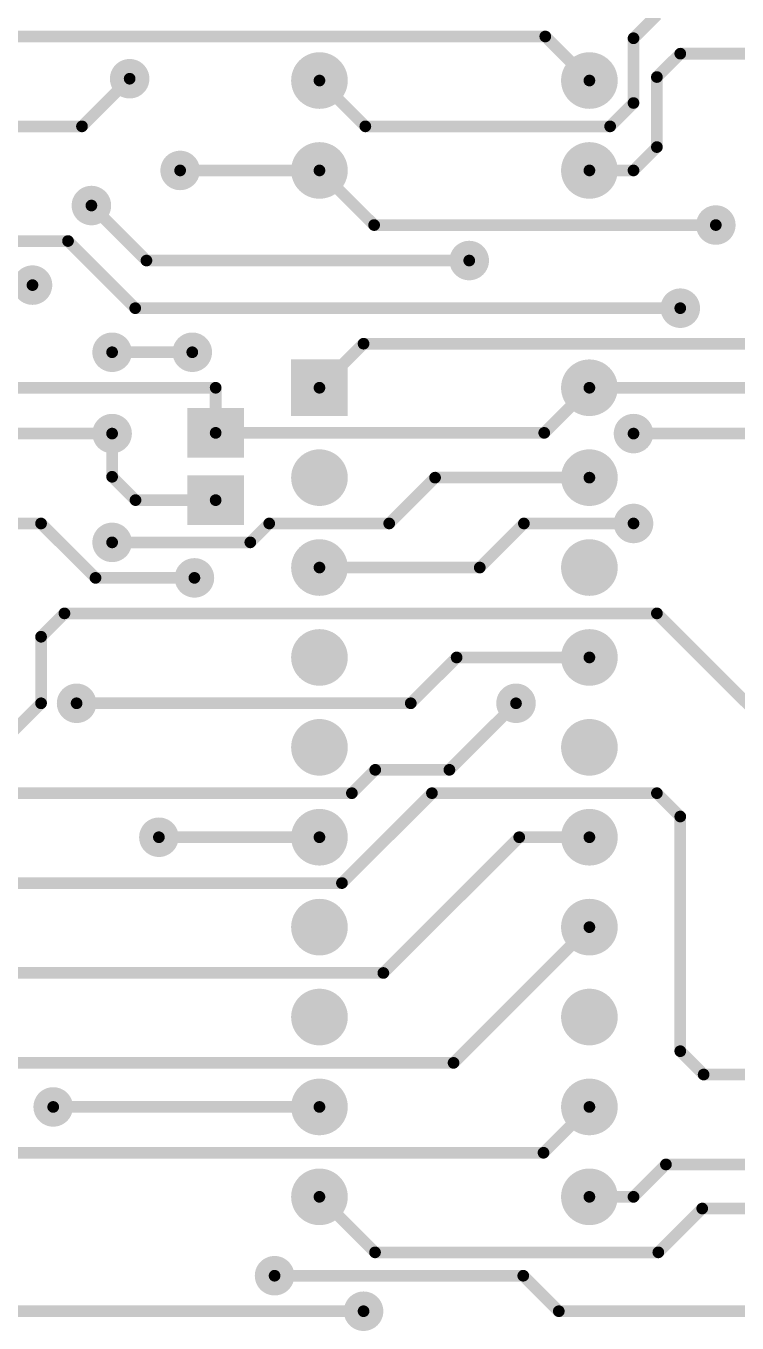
# Model space of a CAD drawing. Extents: x 0 to 107, y 0 to 143.
# Drawn here: x 49.08 to 69.15, y 32.93 to 69.58 of the extents above; entities that cross this region are included whole.
import ezdxf

# ---------------------------------------------------------------- set-up
doc = ezdxf.new("R2010")
doc.units = 0
for name, color, linetype in [('Top', 9, 'CONTINUOUS'), ('Top_Mask', 6, 'CONTINUOUS'), ('Top_Paste', 7, 'CONTINUOUS')]:
    doc.layers.add(name, color=color, linetype=linetype)

msp = doc.modelspace()

# ---------------------------------------------------------------- linework, layer by layer
at = {"layer": 'Top', "linetype": 'CONTINUOUS', "const_width": 0.33}
for points in [[(66.8854, 69.8902), (66.2254, 69.2302)], [(63.7354, 69.2802), (48.2567, 69.2802)], [(64.9804, 68.0351), (63.7354, 69.2802)], [(66.2254, 69.2302), (66.2254, 67.4003)], [(66.8854, 68.1344), (67.5454, 68.7945)], [(67.5454, 68.7945), (81.3035, 68.7945)], [(52.0027, 68.0863), (50.6567, 66.7403)], [(58.6553, 66.7403), (57.3604, 68.0351)], [(66.8854, 66.1552), (66.8854, 68.1344)], [(66.2254, 67.4003), (65.5654, 66.7403)], [(50.6567, 66.7403), (33.6904, 66.7403)], [(65.5654, 66.7403), (58.6553, 66.7403)], [(66.2254, 65.4952), (66.8854, 66.1552)], [(57.3604, 65.4952), (53.4275, 65.4952)], [(58.9034, 63.9522), (57.3604, 65.4952)], [(64.9804, 65.4952), (66.2254, 65.4952)], [(52.4769, 62.9492), (50.9227, 64.5033)], [(68.5484, 63.9522), (58.9034, 63.9522)], [(50.2627, 63.5003), (5.0467, 63.5003)], [(52.1598, 61.6032), (50.2627, 63.5003)], [(61.5884, 62.9492), (52.4769, 62.9492)], [(33.4385, 62.2552), (49.2597, 62.2552)], [(67.5454, 61.6032), (52.1598, 61.6032)], [(53.7705, 60.3582), (51.5076, 60.3582)], [(58.6054, 60.6002), (57.3604, 59.3552)], [(72.9985, 60.6002), (58.6054, 60.6002)], [(48.2567, 59.3551), (54.4304, 59.3551)], [(54.4304, 59.3551), (54.4304, 58.0802)], [(63.7055, 58.0802), (64.9804, 59.3551)], [(64.9804, 59.3551), (78.2679, 59.3551)], [(39.0875, 58.0602), (51.5076, 58.0602)], [(51.5076, 58.0602), (51.5076, 56.8402)], [(54.4304, 58.0802), (63.7055, 58.0802)], [(66.2255, 58.0602), (74.0015, 58.0602)], [(51.5076, 56.8402), (52.1676, 56.1802)], [(59.3288, 55.5202), (60.6238, 56.8151)], [(60.6238, 56.8151), (64.9804, 56.8151)], [(52.1676, 56.1802), (54.4304, 56.1802)], [(49.5017, 55.5202), (39.1654, 55.5202)], [(51.0387, 53.9832), (49.5017, 55.5202)], [(55.4085, 54.9862), (55.9424, 55.5202)], [(55.9424, 55.5202), (59.3288, 55.5202)], [(63.1306, 55.5202), (61.8856, 54.2752)], [(66.2255, 55.5202), (63.1306, 55.5202)], [(51.5077, 54.9862), (55.4085, 54.9862)], [(61.8856, 54.2752), (57.3604, 54.2752)], [(53.8307, 53.9832), (51.0387, 53.9832)], [(50.1617, 52.9802), (49.5017, 52.3202)], [(66.8854, 52.9802), (50.1617, 52.9802)], [(69.7554, 50.1102), (66.8854, 52.9802)], [(49.5017, 52.3202), (49.5017, 50.4402)], [(59.9379, 50.4402), (61.2329, 51.7352)], [(61.2329, 51.7352), (64.9804, 51.7352)], [(49.5017, 50.4402), (48.2567, 49.1951)], [(50.5047, 50.4402), (59.9379, 50.4402)], [(62.9085, 50.4402), (61.0285, 48.5602)], [(58.9354, 48.5602), (58.2754, 47.9002)], [(61.0285, 48.5602), (58.9354, 48.5602)], [(58.2754, 47.9002), (33.7356, 47.9002)], [(60.5354, 47.9002), (57.9954, 45.3602)], [(66.8854, 47.9002), (60.5354, 47.9002)], [(67.5454, 47.2401), (66.8854, 47.9002)], [(67.5454, 40.6102), (67.5454, 47.2401)], [(57.3604, 46.6551), (52.8277, 46.6552)], [(62.9992, 46.6551), (59.1642, 42.8202)], [(64.9804, 46.6551), (62.9992, 46.6551)], [(57.9954, 45.3602), (39.4932, 45.3602)], [(61.1454, 40.2802), (64.9804, 44.1152)], [(59.1642, 42.8202), (47.6217, 42.8202)], [(68.2054, 39.9502), (67.5454, 40.6102)], [(46.5277, 40.2802), (61.1454, 40.2802)], [(80.4287, 39.9502), (68.2054, 39.9502)], [(57.3604, 39.0351), (49.8447, 39.0352)], [(63.6855, 37.7402), (64.9804, 39.0351)], [(46.8707, 37.7402), (63.6855, 37.7402)], [(66.2254, 36.4952), (67.1404, 37.4102)], [(67.1404, 37.4102), (80.6185, 37.4102)], [(58.9294, 34.9262), (57.3604, 36.4952)], [(64.9804, 36.4952), (66.2254, 36.4952)], [(68.1649, 36.1652), (66.9259, 34.9262)], [(70.7504, 36.1652), (68.1649, 36.1652)], [(66.9259, 34.9262), (58.9294, 34.9262)], [(63.1135, 34.2662), (56.0934, 34.2662)], [(64.1165, 33.2632), (63.1135, 34.2662)], [(58.6054, 33.2632), (35.4445, 33.2632)], [(71.9955, 33.2632), (64.1165, 33.2632)]]:
    msp.add_lwpolyline(points, dxfattribs=at)
at = {"layer": 'Top', "linetype": 'CONTINUOUS'}
for points, const_width in [([(63.6529, 69.2802, 1), (63.8179, 69.2802, 1), (63.6529, 69.2802, 1)], 0.165), ([(63.6529, 69.2802, 1), (63.8179, 69.2802, 1), (63.6529, 69.2802, 1)], 0.165), ([(66.1429, 69.2302, 1), (66.3079, 69.2302, 1), (66.1429, 69.2302, 1)], 0.165), ([(66.1429, 69.2302, 1), (66.3079, 69.2302, 1), (66.1429, 69.2302, 1)], 0.165), ([(67.4629, 68.7945, 1), (67.6279, 68.7945, 1), (67.4629, 68.7945, 1)], 0.165), ([(67.4629, 68.7945, 1), (67.6279, 68.7945, 1), (67.4629, 68.7945, 1)], 0.165), ([(51.7487, 68.0863, 1), (52.2567, 68.0863, 1), (51.7487, 68.0863, 1)], 0.508), ([(56.9854, 68.0351, 1), (57.7354, 68.0351, 1), (56.9854, 68.0351, 1)], 0.75), ([(64.6054, 68.0351, 1), (65.3554, 68.0351, 1), (64.6054, 68.0351, 1)], 0.75), ([(51.9202, 68.0863, 1), (52.0852, 68.0863, 1), (51.9202, 68.0863, 1)], 0.165), ([(57.2779, 68.0351, 1), (57.4429, 68.0351, 1), (57.2779, 68.0351, 1)], 0.165), ([(64.8979, 68.0351, 1), (65.0629, 68.0351, 1), (64.8979, 68.0351, 1)], 0.165), ([(66.8029, 68.1344, 1), (66.9679, 68.1344, 1), (66.8029, 68.1344, 1)], 0.165), ([(66.8029, 68.1344, 1), (66.9679, 68.1344, 1), (66.8029, 68.1344, 1)], 0.165), ([(66.1429, 67.4003, 1), (66.3079, 67.4003, 1), (66.1429, 67.4003, 1)], 0.165), ([(66.1429, 67.4003, 1), (66.3079, 67.4003, 1), (66.1429, 67.4003, 1)], 0.165), ([(50.5742, 66.7403, 1), (50.7392, 66.7403, 1), (50.5742, 66.7403, 1)], 0.165), ([(50.5742, 66.7403, 1), (50.7392, 66.7403, 1), (50.5742, 66.7403, 1)], 0.165), ([(58.5728, 66.7403, 1), (58.7378, 66.7403, 1), (58.5728, 66.7403, 1)], 0.165), ([(58.5728, 66.7403, 1), (58.7378, 66.7403, 1), (58.5728, 66.7403, 1)], 0.165), ([(65.4829, 66.7403, 1), (65.6479, 66.7403, 1), (65.4829, 66.7403, 1)], 0.165), ([(65.4829, 66.7403, 1), (65.6479, 66.7403, 1), (65.4829, 66.7403, 1)], 0.165), ([(53.1735, 65.4952, 1), (53.6815, 65.4952, 1), (53.1735, 65.4952, 1)], 0.508), ([(56.9854, 65.4952, 1), (57.7354, 65.4952, 1), (56.9854, 65.4952, 1)], 0.75), ([(64.6054, 65.4952, 1), (65.3554, 65.4952, 1), (64.6054, 65.4952, 1)], 0.75), ([(66.8029, 66.1552, 1), (66.9679, 66.1552, 1), (66.8029, 66.1552, 1)], 0.165), ([(66.8029, 66.1552, 1), (66.9679, 66.1552, 1), (66.8029, 66.1552, 1)], 0.165), ([(53.345, 65.4952, 1), (53.51, 65.4952, 1), (53.345, 65.4952, 1)], 0.165), ([(57.2779, 65.4952, 1), (57.4429, 65.4952, 1), (57.2779, 65.4952, 1)], 0.165), ([(57.2779, 65.4952, 1), (57.4429, 65.4952, 1), (57.2779, 65.4952, 1)], 0.165), ([(64.8979, 65.4952, 1), (65.0629, 65.4952, 1), (64.8979, 65.4952, 1)], 0.165), ([(66.1429, 65.4952, 1), (66.3079, 65.4952, 1), (66.1429, 65.4952, 1)], 0.165), ([(66.1429, 65.4952, 1), (66.3079, 65.4952, 1), (66.1429, 65.4952, 1)], 0.165), ([(50.6687, 64.5033, 1), (51.1767, 64.5033, 1), (50.6687, 64.5033, 1)], 0.508), ([(50.8402, 64.5033, 1), (51.0052, 64.5033, 1), (50.8402, 64.5033, 1)], 0.165), ([(68.2944, 63.9522, 1), (68.8024, 63.9522, 1), (68.2944, 63.9522, 1)], 0.508), ([(58.8209, 63.9522, 1), (58.9859, 63.9522, 1), (58.8209, 63.9522, 1)], 0.165), ([(58.8209, 63.9522, 1), (58.9859, 63.9522, 1), (58.8209, 63.9522, 1)], 0.165), ([(68.4659, 63.9522, 1), (68.6309, 63.9522, 1), (68.4659, 63.9522, 1)], 0.165), ([(50.1802, 63.5003, 1), (50.3452, 63.5003, 1), (50.1802, 63.5003, 1)], 0.165), ([(50.1802, 63.5003, 1), (50.3452, 63.5003, 1), (50.1802, 63.5003, 1)], 0.165), ([(61.3344, 62.9492, 1), (61.8424, 62.9492, 1), (61.3344, 62.9492, 1)], 0.508), ([(52.3944, 62.9492, 1), (52.5594, 62.9492, 1), (52.3944, 62.9492, 1)], 0.165), ([(52.3944, 62.9492, 1), (52.5594, 62.9492, 1), (52.3944, 62.9492, 1)], 0.165), ([(61.5059, 62.9492, 1), (61.6709, 62.9492, 1), (61.5059, 62.9492, 1)], 0.165), ([(49.0057, 62.2552, 1), (49.5137, 62.2552, 1), (49.0057, 62.2552, 1)], 0.508), ([(49.1772, 62.2552, 1), (49.3422, 62.2552, 1), (49.1772, 62.2552, 1)], 0.165), ([(67.2914, 61.6032, 1), (67.7994, 61.6032, 1), (67.2914, 61.6032, 1)], 0.508), ([(52.0773, 61.6032, 1), (52.2423, 61.6032, 1), (52.0773, 61.6032, 1)], 0.165), ([(52.0773, 61.6032, 1), (52.2423, 61.6032, 1), (52.0773, 61.6032, 1)], 0.165), ([(67.4629, 61.6032, 1), (67.6279, 61.6032, 1), (67.4629, 61.6032, 1)], 0.165), ([(51.2536, 60.3582, 1), (51.7616, 60.3582, 1), (51.2536, 60.3582, 1)], 0.508), ([(53.5165, 60.3582, 1), (54.0245, 60.3582, 1), (53.5165, 60.3582, 1)], 0.508), ([(51.4251, 60.3582, 1), (51.5901, 60.3582, 1), (51.4251, 60.3582, 1)], 0.165), ([(53.688, 60.3582, 1), (53.853, 60.3582, 1), (53.688, 60.3582, 1)], 0.165), ([(58.5229, 60.6002, 1), (58.6879, 60.6002, 1), (58.5229, 60.6002, 1)], 0.165), ([(58.5229, 60.6002, 1), (58.6879, 60.6002, 1), (58.5229, 60.6002, 1)], 0.165), ([(64.6054, 59.3551, 1), (65.3554, 59.3551, 1), (64.6054, 59.3551, 1)], 0.75), ([(54.3479, 59.3551, 1), (54.5129, 59.3551, 1), (54.3479, 59.3551, 1)], 0.165), ([(54.3479, 59.3551, 1), (54.5129, 59.3551, 1), (54.3479, 59.3551, 1)], 0.165), ([(57.2779, 59.3552, 1), (57.4429, 59.3552, 1), (57.2779, 59.3552, 1)], 0.165), ([(64.8979, 59.3551, 1), (65.0629, 59.3551, 1), (64.8979, 59.3551, 1)], 0.165), ([(64.8979, 59.3551, 1), (65.0629, 59.3551, 1), (64.8979, 59.3551, 1)], 0.165), ([(51.2536, 58.0602, 1), (51.7616, 58.0602, 1), (51.2536, 58.0602, 1)], 0.508), ([(65.9715, 58.0602, 1), (66.4795, 58.0602, 1), (65.9715, 58.0602, 1)], 0.508), ([(51.4251, 58.0602, 1), (51.5901, 58.0602, 1), (51.4251, 58.0602, 1)], 0.165), ([(51.4251, 58.0602, 1), (51.5901, 58.0602, 1), (51.4251, 58.0602, 1)], 0.165), ([(54.3479, 58.0802, 1), (54.5129, 58.0802, 1), (54.3479, 58.0802, 1)], 0.165), ([(54.3479, 58.0802, 1), (54.5129, 58.0802, 1), (54.3479, 58.0802, 1)], 0.165), ([(63.623, 58.0802, 1), (63.788, 58.0802, 1), (63.623, 58.0802, 1)], 0.165), ([(63.623, 58.0802, 1), (63.788, 58.0802, 1), (63.623, 58.0802, 1)], 0.165), ([(66.143, 58.0602, 1), (66.308, 58.0602, 1), (66.143, 58.0602, 1)], 0.165), ([(56.9854, 56.8152, 1), (57.7354, 56.8152, 1), (56.9854, 56.8152, 1)], 0.75), ([(64.6054, 56.8151, 1), (65.3554, 56.8151, 1), (64.6054, 56.8151, 1)], 0.75), ([(51.4251, 56.8402, 1), (51.5901, 56.8402, 1), (51.4251, 56.8402, 1)], 0.165), ([(51.4251, 56.8402, 1), (51.5901, 56.8402, 1), (51.4251, 56.8402, 1)], 0.165), ([(60.5413, 56.8151, 1), (60.7063, 56.8151, 1), (60.5413, 56.8151, 1)], 0.165), ([(60.5413, 56.8151, 1), (60.7063, 56.8151, 1), (60.5413, 56.8151, 1)], 0.165), ([(64.8979, 56.8151, 1), (65.0629, 56.8151, 1), (64.8979, 56.8151, 1)], 0.165), ([(52.0851, 56.1802, 1), (52.2501, 56.1802, 1), (52.0851, 56.1802, 1)], 0.165), ([(52.0851, 56.1802, 1), (52.2501, 56.1802, 1), (52.0851, 56.1802, 1)], 0.165), ([(54.3479, 56.1802, 1), (54.5129, 56.1802, 1), (54.3479, 56.1802, 1)], 0.165), ([(65.9715, 55.5202, 1), (66.4795, 55.5202, 1), (65.9715, 55.5202, 1)], 0.508), ([(49.4192, 55.5202, 1), (49.5842, 55.5202, 1), (49.4192, 55.5202, 1)], 0.165), ([(49.4192, 55.5202, 1), (49.5842, 55.5202, 1), (49.4192, 55.5202, 1)], 0.165), ([(51.2537, 54.9862, 1), (51.7617, 54.9862, 1), (51.2537, 54.9862, 1)], 0.508), ([(55.8599, 55.5202, 1), (56.0249, 55.5202, 1), (55.8599, 55.5202, 1)], 0.165), ([(55.8599, 55.5202, 1), (56.0249, 55.5202, 1), (55.8599, 55.5202, 1)], 0.165), ([(59.2463, 55.5202, 1), (59.4113, 55.5202, 1), (59.2463, 55.5202, 1)], 0.165), ([(59.2463, 55.5202, 1), (59.4113, 55.5202, 1), (59.2463, 55.5202, 1)], 0.165), ([(63.0481, 55.5202, 1), (63.2131, 55.5202, 1), (63.0481, 55.5202, 1)], 0.165), ([(63.0481, 55.5202, 1), (63.2131, 55.5202, 1), (63.0481, 55.5202, 1)], 0.165), ([(66.143, 55.5202, 1), (66.308, 55.5202, 1), (66.143, 55.5202, 1)], 0.165), ([(51.4252, 54.9862, 1), (51.5902, 54.9862, 1), (51.4252, 54.9862, 1)], 0.165), ([(55.326, 54.9862, 1), (55.491, 54.9862, 1), (55.326, 54.9862, 1)], 0.165), ([(55.326, 54.9862, 1), (55.491, 54.9862, 1), (55.326, 54.9862, 1)], 0.165), ([(56.9854, 54.2752, 1), (57.7354, 54.2752, 1), (56.9854, 54.2752, 1)], 0.75), ([(64.6054, 54.2751, 1), (65.3554, 54.2751, 1), (64.6054, 54.2751, 1)], 0.75), ([(53.5767, 53.9832, 1), (54.0847, 53.9832, 1), (53.5767, 53.9832, 1)], 0.508), ([(57.2779, 54.2752, 1), (57.4429, 54.2752, 1), (57.2779, 54.2752, 1)], 0.165), ([(61.8031, 54.2752, 1), (61.9681, 54.2752, 1), (61.8031, 54.2752, 1)], 0.165), ([(61.8031, 54.2752, 1), (61.9681, 54.2752, 1), (61.8031, 54.2752, 1)], 0.165), ([(50.9562, 53.9832, 1), (51.1212, 53.9832, 1), (50.9562, 53.9832, 1)], 0.165), ([(50.9562, 53.9832, 1), (51.1212, 53.9832, 1), (50.9562, 53.9832, 1)], 0.165), ([(53.7482, 53.9832, 1), (53.9132, 53.9832, 1), (53.7482, 53.9832, 1)], 0.165), ([(50.0792, 52.9802, 1), (50.2442, 52.9802, 1), (50.0792, 52.9802, 1)], 0.165), ([(50.0792, 52.9802, 1), (50.2442, 52.9802, 1), (50.0792, 52.9802, 1)], 0.165), ([(66.8029, 52.9802, 1), (66.9679, 52.9802, 1), (66.8029, 52.9802, 1)], 0.165), ([(66.8029, 52.9802, 1), (66.9679, 52.9802, 1), (66.8029, 52.9802, 1)], 0.165), ([(49.4192, 52.3202, 1), (49.5842, 52.3202, 1), (49.4192, 52.3202, 1)], 0.165), ([(49.4192, 52.3202, 1), (49.5842, 52.3202, 1), (49.4192, 52.3202, 1)], 0.165), ([(56.9854, 51.7352, 1), (57.7354, 51.7352, 1), (56.9854, 51.7352, 1)], 0.75), ([(64.6054, 51.7352, 1), (65.3554, 51.7352, 1), (64.6054, 51.7352, 1)], 0.75), ([(61.1504, 51.7352, 1), (61.3154, 51.7352, 1), (61.1504, 51.7352, 1)], 0.165), ([(61.1504, 51.7352, 1), (61.3154, 51.7352, 1), (61.1504, 51.7352, 1)], 0.165), ([(64.8979, 51.7352, 1), (65.0629, 51.7352, 1), (64.8979, 51.7352, 1)], 0.165), ([(50.2507, 50.4402, 1), (50.7587, 50.4402, 1), (50.2507, 50.4402, 1)], 0.508), ([(62.6545, 50.4402, 1), (63.1625, 50.4402, 1), (62.6545, 50.4402, 1)], 0.508), ([(49.4192, 50.4402, 1), (49.5842, 50.4402, 1), (49.4192, 50.4402, 1)], 0.165), ([(49.4192, 50.4402, 1), (49.5842, 50.4402, 1), (49.4192, 50.4402, 1)], 0.165), ([(50.4222, 50.4402, 1), (50.5872, 50.4402, 1), (50.4222, 50.4402, 1)], 0.165), ([(59.8554, 50.4402, 1), (60.0204, 50.4402, 1), (59.8554, 50.4402, 1)], 0.165), ([(59.8554, 50.4402, 1), (60.0204, 50.4402, 1), (59.8554, 50.4402, 1)], 0.165), ([(62.826, 50.4402, 1), (62.991, 50.4402, 1), (62.826, 50.4402, 1)], 0.165), ([(56.9854, 49.1951, 1), (57.7354, 49.1951, 1), (56.9854, 49.1951, 1)], 0.75), ([(64.6054, 49.1951, 1), (65.3554, 49.1951, 1), (64.6054, 49.1951, 1)], 0.75), ([(58.8529, 48.5602, 1), (59.0179, 48.5602, 1), (58.8529, 48.5602, 1)], 0.165), ([(58.8529, 48.5602, 1), (59.0179, 48.5602, 1), (58.8529, 48.5602, 1)], 0.165), ([(60.946, 48.5602, 1), (61.111, 48.5602, 1), (60.946, 48.5602, 1)], 0.165), ([(60.946, 48.5602, 1), (61.111, 48.5602, 1), (60.946, 48.5602, 1)], 0.165), ([(58.1929, 47.9002, 1), (58.3579, 47.9002, 1), (58.1929, 47.9002, 1)], 0.165), ([(58.1929, 47.9002, 1), (58.3579, 47.9002, 1), (58.1929, 47.9002, 1)], 0.165), ([(60.4529, 47.9002, 1), (60.6179, 47.9002, 1), (60.4529, 47.9002, 1)], 0.165), ([(60.4529, 47.9002, 1), (60.6179, 47.9002, 1), (60.4529, 47.9002, 1)], 0.165), ([(66.8029, 47.9002, 1), (66.9679, 47.9002, 1), (66.8029, 47.9002, 1)], 0.165), ([(66.8029, 47.9002, 1), (66.9679, 47.9002, 1), (66.8029, 47.9002, 1)], 0.165), ([(56.9854, 46.6551, 1), (57.7354, 46.6551, 1), (56.9854, 46.6551, 1)], 0.75), ([(64.6054, 46.6551, 1), (65.3554, 46.6551, 1), (64.6054, 46.6551, 1)], 0.75), ([(67.4629, 47.2401, 1), (67.6279, 47.2401, 1), (67.4629, 47.2401, 1)], 0.165), ([(67.4629, 47.2401, 1), (67.6279, 47.2401, 1), (67.4629, 47.2401, 1)], 0.165), ([(52.5737, 46.6552, 1), (53.0817, 46.6552, 1), (52.5737, 46.6552, 1)], 0.508), ([(52.7452, 46.6552, 1), (52.9102, 46.6552, 1), (52.7452, 46.6552, 1)], 0.165), ([(57.2779, 46.6551, 1), (57.4429, 46.6551, 1), (57.2779, 46.6551, 1)], 0.165), ([(62.9167, 46.6551, 1), (63.0817, 46.6551, 1), (62.9167, 46.6551, 1)], 0.165), ([(62.9167, 46.6551, 1), (63.0817, 46.6551, 1), (62.9167, 46.6551, 1)], 0.165), ([(64.8979, 46.6551, 1), (65.0629, 46.6551, 1), (64.8979, 46.6551, 1)], 0.165), ([(57.9129, 45.3602, 1), (58.0779, 45.3602, 1), (57.9129, 45.3602, 1)], 0.165), ([(57.9129, 45.3602, 1), (58.0779, 45.3602, 1), (57.9129, 45.3602, 1)], 0.165), ([(56.9854, 44.1152, 1), (57.7354, 44.1152, 1), (56.9854, 44.1152, 1)], 0.75), ([(64.6054, 44.1152, 1), (65.3554, 44.1152, 1), (64.6054, 44.1152, 1)], 0.75), ([(64.8979, 44.1152, 1), (65.0629, 44.1152, 1), (64.8979, 44.1152, 1)], 0.165), ([(59.0817, 42.8202, 1), (59.2467, 42.8202, 1), (59.0817, 42.8202, 1)], 0.165), ([(59.0817, 42.8202, 1), (59.2467, 42.8202, 1), (59.0817, 42.8202, 1)], 0.165), ([(56.9854, 41.5751, 1), (57.7354, 41.5751, 1), (56.9854, 41.5751, 1)], 0.75), ([(64.6054, 41.5751, 1), (65.3554, 41.5751, 1), (64.6054, 41.5751, 1)], 0.75), ([(67.4629, 40.6102, 1), (67.6279, 40.6102, 1), (67.4629, 40.6102, 1)], 0.165), ([(67.4629, 40.6102, 1), (67.6279, 40.6102, 1), (67.4629, 40.6102, 1)], 0.165), ([(61.0629, 40.2802, 1), (61.2279, 40.2802, 1), (61.0629, 40.2802, 1)], 0.165), ([(61.0629, 40.2802, 1), (61.2279, 40.2802, 1), (61.0629, 40.2802, 1)], 0.165), ([(68.1229, 39.9502, 1), (68.2879, 39.9502, 1), (68.1229, 39.9502, 1)], 0.165), ([(68.1229, 39.9502, 1), (68.2879, 39.9502, 1), (68.1229, 39.9502, 1)], 0.165), ([(56.9854, 39.0351, 1), (57.7354, 39.0351, 1), (56.9854, 39.0351, 1)], 0.75), ([(64.6054, 39.0351, 1), (65.3554, 39.0351, 1), (64.6054, 39.0351, 1)], 0.75), ([(49.5907, 39.0352, 1), (50.0987, 39.0352, 1), (49.5907, 39.0352, 1)], 0.508), ([(49.7622, 39.0352, 1), (49.9272, 39.0352, 1), (49.7622, 39.0352, 1)], 0.165), ([(57.2779, 39.0351, 1), (57.4429, 39.0351, 1), (57.2779, 39.0351, 1)], 0.165), ([(64.8979, 39.0351, 1), (65.0629, 39.0351, 1), (64.8979, 39.0351, 1)], 0.165), ([(63.603, 37.7402, 1), (63.768, 37.7402, 1), (63.603, 37.7402, 1)], 0.165), ([(63.603, 37.7402, 1), (63.768, 37.7402, 1), (63.603, 37.7402, 1)], 0.165), ([(67.0579, 37.4102, 1), (67.2229, 37.4102, 1), (67.0579, 37.4102, 1)], 0.165), ([(67.0579, 37.4102, 1), (67.2229, 37.4102, 1), (67.0579, 37.4102, 1)], 0.165), ([(56.9854, 36.4952, 1), (57.7354, 36.4952, 1), (56.9854, 36.4952, 1)], 0.75), ([(64.6054, 36.4952, 1), (65.3554, 36.4952, 1), (64.6054, 36.4952, 1)], 0.75), ([(57.2779, 36.4952, 1), (57.4429, 36.4952, 1), (57.2779, 36.4952, 1)], 0.165), ([(64.8979, 36.4952, 1), (65.0629, 36.4952, 1), (64.8979, 36.4952, 1)], 0.165), ([(66.1429, 36.4952, 1), (66.3079, 36.4952, 1), (66.1429, 36.4952, 1)], 0.165), ([(66.1429, 36.4952, 1), (66.3079, 36.4952, 1), (66.1429, 36.4952, 1)], 0.165), ([(68.0824, 36.1652, 1), (68.2474, 36.1652, 1), (68.0824, 36.1652, 1)], 0.165), ([(68.0824, 36.1652, 1), (68.2474, 36.1652, 1), (68.0824, 36.1652, 1)], 0.165), ([(58.8469, 34.9262, 1), (59.0119, 34.9262, 1), (58.8469, 34.9262, 1)], 0.165), ([(58.8469, 34.9262, 1), (59.0119, 34.9262, 1), (58.8469, 34.9262, 1)], 0.165), ([(66.8434, 34.9262, 1), (67.0084, 34.9262, 1), (66.8434, 34.9262, 1)], 0.165), ([(66.8434, 34.9262, 1), (67.0084, 34.9262, 1), (66.8434, 34.9262, 1)], 0.165), ([(55.8394, 34.2662, 1), (56.3474, 34.2662, 1), (55.8394, 34.2662, 1)], 0.508), ([(56.0109, 34.2662, 1), (56.1759, 34.2662, 1), (56.0109, 34.2662, 1)], 0.165), ([(63.031, 34.2662, 1), (63.196, 34.2662, 1), (63.031, 34.2662, 1)], 0.165), ([(63.031, 34.2662, 1), (63.196, 34.2662, 1), (63.031, 34.2662, 1)], 0.165), ([(58.3514, 33.2632, 1), (58.8594, 33.2632, 1), (58.3514, 33.2632, 1)], 0.508), ([(58.5229, 33.2632, 1), (58.6879, 33.2632, 1), (58.5229, 33.2632, 1)], 0.165), ([(64.034, 33.2632, 1), (64.199, 33.2632, 1), (64.034, 33.2632, 1)], 0.165), ([(64.034, 33.2632, 1), (64.199, 33.2632, 1), (64.034, 33.2632, 1)], 0.165)]:
    msp.add_lwpolyline(points, format="xyb", dxfattribs=dict(at, const_width=const_width))
at = {"layer": 'Top'}
for points in [[(56.6104, 60.1052), (58.1104, 60.1052), (56.6104, 58.6052), (58.1104, 58.6052)], [(53.6804, 58.7302), (55.1804, 58.7302), (53.6804, 57.4302), (55.1804, 57.4302)], [(53.6804, 56.8302), (55.1804, 56.8302), (53.6804, 55.5302), (55.1804, 55.5302)]]:
    msp.add_solid(points, dxfattribs=at)
at = {"layer": 'Top_Mask', "linetype": 'CONTINUOUS'}
for points, const_width in [([(51.7237, 68.0863, 1), (52.2817, 68.0863, 1), (51.7237, 68.0863, 1)], 0.558), ([(56.9604, 68.0351, 1), (57.7604, 68.0351, 1), (56.9604, 68.0351, 1)], 0.8), ([(64.5804, 68.0351, 1), (65.3804, 68.0351, 1), (64.5804, 68.0351, 1)], 0.8), ([(53.1485, 65.4952, 1), (53.7065, 65.4952, 1), (53.1485, 65.4952, 1)], 0.558), ([(56.9604, 65.4952, 1), (57.7604, 65.4952, 1), (56.9604, 65.4952, 1)], 0.8), ([(64.5804, 65.4952, 1), (65.3804, 65.4952, 1), (64.5804, 65.4952, 1)], 0.8), ([(50.6437, 64.5033, 1), (51.2017, 64.5033, 1), (50.6437, 64.5033, 1)], 0.558), ([(68.2694, 63.9522, 1), (68.8274, 63.9522, 1), (68.2694, 63.9522, 1)], 0.558), ([(61.3094, 62.9492, 1), (61.8674, 62.9492, 1), (61.3094, 62.9492, 1)], 0.558), ([(48.9807, 62.2552, 1), (49.5387, 62.2552, 1), (48.9807, 62.2552, 1)], 0.558), ([(67.2664, 61.6032, 1), (67.8244, 61.6032, 1), (67.2664, 61.6032, 1)], 0.558), ([(51.2286, 60.3582, 1), (51.7866, 60.3582, 1), (51.2286, 60.3582, 1)], 0.558), ([(53.4915, 60.3582, 1), (54.0495, 60.3582, 1), (53.4915, 60.3582, 1)], 0.558), ([(64.5804, 59.3551, 1), (65.3804, 59.3551, 1), (64.5804, 59.3551, 1)], 0.8), ([(51.2286, 58.0602, 1), (51.7866, 58.0602, 1), (51.2286, 58.0602, 1)], 0.558), ([(65.9465, 58.0602, 1), (66.5045, 58.0602, 1), (65.9465, 58.0602, 1)], 0.558), ([(56.9604, 56.8152, 1), (57.7604, 56.8152, 1), (56.9604, 56.8152, 1)], 0.8), ([(64.5804, 56.8151, 1), (65.3804, 56.8151, 1), (64.5804, 56.8151, 1)], 0.8), ([(65.9465, 55.5202, 1), (66.5045, 55.5202, 1), (65.9465, 55.5202, 1)], 0.558), ([(51.2287, 54.9862, 1), (51.7867, 54.9862, 1), (51.2287, 54.9862, 1)], 0.558), ([(56.9604, 54.2752, 1), (57.7604, 54.2752, 1), (56.9604, 54.2752, 1)], 0.8), ([(64.5804, 54.2751, 1), (65.3804, 54.2751, 1), (64.5804, 54.2751, 1)], 0.8), ([(53.5517, 53.9832, 1), (54.1097, 53.9832, 1), (53.5517, 53.9832, 1)], 0.558), ([(56.9604, 51.7352, 1), (57.7604, 51.7352, 1), (56.9604, 51.7352, 1)], 0.8), ([(64.5804, 51.7352, 1), (65.3804, 51.7352, 1), (64.5804, 51.7352, 1)], 0.8), ([(50.2257, 50.4402, 1), (50.7837, 50.4402, 1), (50.2257, 50.4402, 1)], 0.558), ([(62.6295, 50.4402, 1), (63.1875, 50.4402, 1), (62.6295, 50.4402, 1)], 0.558), ([(56.9604, 49.1951, 1), (57.7604, 49.1951, 1), (56.9604, 49.1951, 1)], 0.8), ([(64.5804, 49.1951, 1), (65.3804, 49.1951, 1), (64.5804, 49.1951, 1)], 0.8), ([(56.9604, 46.6551, 1), (57.7604, 46.6551, 1), (56.9604, 46.6551, 1)], 0.8), ([(64.5804, 46.6551, 1), (65.3804, 46.6551, 1), (64.5804, 46.6551, 1)], 0.8), ([(52.5487, 46.6552, 1), (53.1067, 46.6552, 1), (52.5487, 46.6552, 1)], 0.558), ([(56.9604, 44.1152, 1), (57.7604, 44.1152, 1), (56.9604, 44.1152, 1)], 0.8), ([(64.5804, 44.1152, 1), (65.3804, 44.1152, 1), (64.5804, 44.1152, 1)], 0.8), ([(56.9604, 41.5751, 1), (57.7604, 41.5751, 1), (56.9604, 41.5751, 1)], 0.8), ([(64.5804, 41.5751, 1), (65.3804, 41.5751, 1), (64.5804, 41.5751, 1)], 0.8), ([(49.5657, 39.0352, 1), (50.1237, 39.0352, 1), (49.5657, 39.0352, 1)], 0.558), ([(56.9604, 39.0351, 1), (57.7604, 39.0351, 1), (56.9604, 39.0351, 1)], 0.8), ([(64.5804, 39.0351, 1), (65.3804, 39.0351, 1), (64.5804, 39.0351, 1)], 0.8), ([(56.9604, 36.4952, 1), (57.7604, 36.4952, 1), (56.9604, 36.4952, 1)], 0.8), ([(64.5804, 36.4952, 1), (65.3804, 36.4952, 1), (64.5804, 36.4952, 1)], 0.8), ([(55.8144, 34.2662, 1), (56.3724, 34.2662, 1), (55.8144, 34.2662, 1)], 0.558), ([(58.3264, 33.2632, 1), (58.8844, 33.2632, 1), (58.3264, 33.2632, 1)], 0.558)]:
    msp.add_lwpolyline(points, format="xyb", dxfattribs=dict(at, const_width=const_width))
at = {"layer": 'Top_Mask'}
for points in [[(56.5604, 60.1552), (58.1604, 60.1552), (56.5604, 58.5552), (58.1604, 58.5552)], [(53.6304, 58.7802), (55.2304, 58.7802), (53.6304, 57.3802), (55.2304, 57.3802)], [(53.6304, 56.8802), (55.2304, 56.8802), (53.6304, 55.4802), (55.2304, 55.4802)]]:
    msp.add_solid(points, dxfattribs=at)
at = {"layer": 'Top_Paste'}
for points in [[(53.7304, 58.6802), (55.1304, 58.6802), (53.7304, 57.4802), (55.1304, 57.4802)], [(53.7304, 56.7802), (55.1304, 56.7802), (53.7304, 55.5802), (55.1304, 55.5802)]]:
    msp.add_solid(points, dxfattribs=at)

doc.saveas('drawing.dxf')
